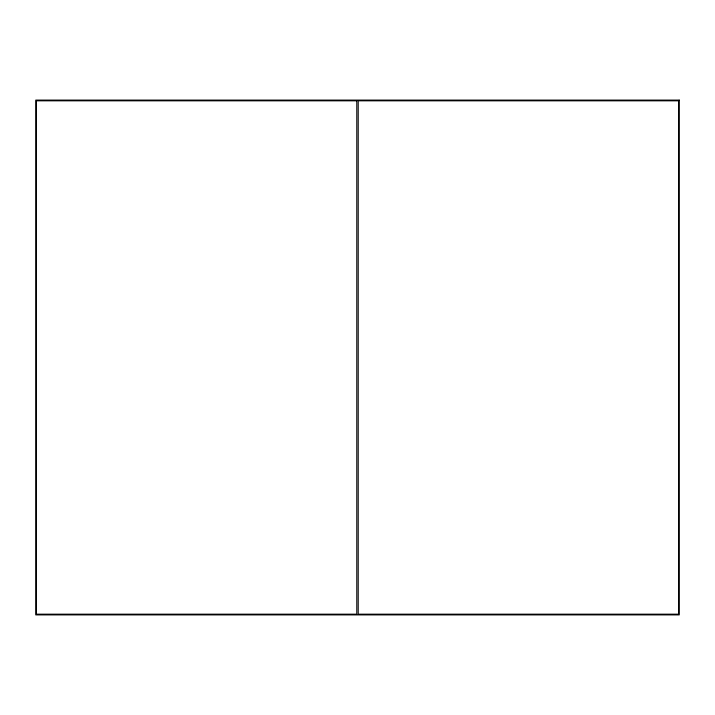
<?xml version="1.0" encoding="UTF-8"?>
<svg xmlns="http://www.w3.org/2000/svg" width="715" height="715" viewBox="0 0 715 715"><rect width="100%" height="100%" fill="white"/><g stroke="black" fill="none" stroke-linecap="round" stroke-linejoin="round"><path stroke-width="1.07" d="M679.25 100.1L35.75 100.1L35.75 614.9L679.25 614.9L679.25 100.1M356.785 100.815L36.465 100.815L36.465 614.185L356.785 614.185L356.785 100.815M678.535 100.815L358.215 100.815L358.215 614.185L678.535 614.185L678.535 100.815"/></g></svg>
